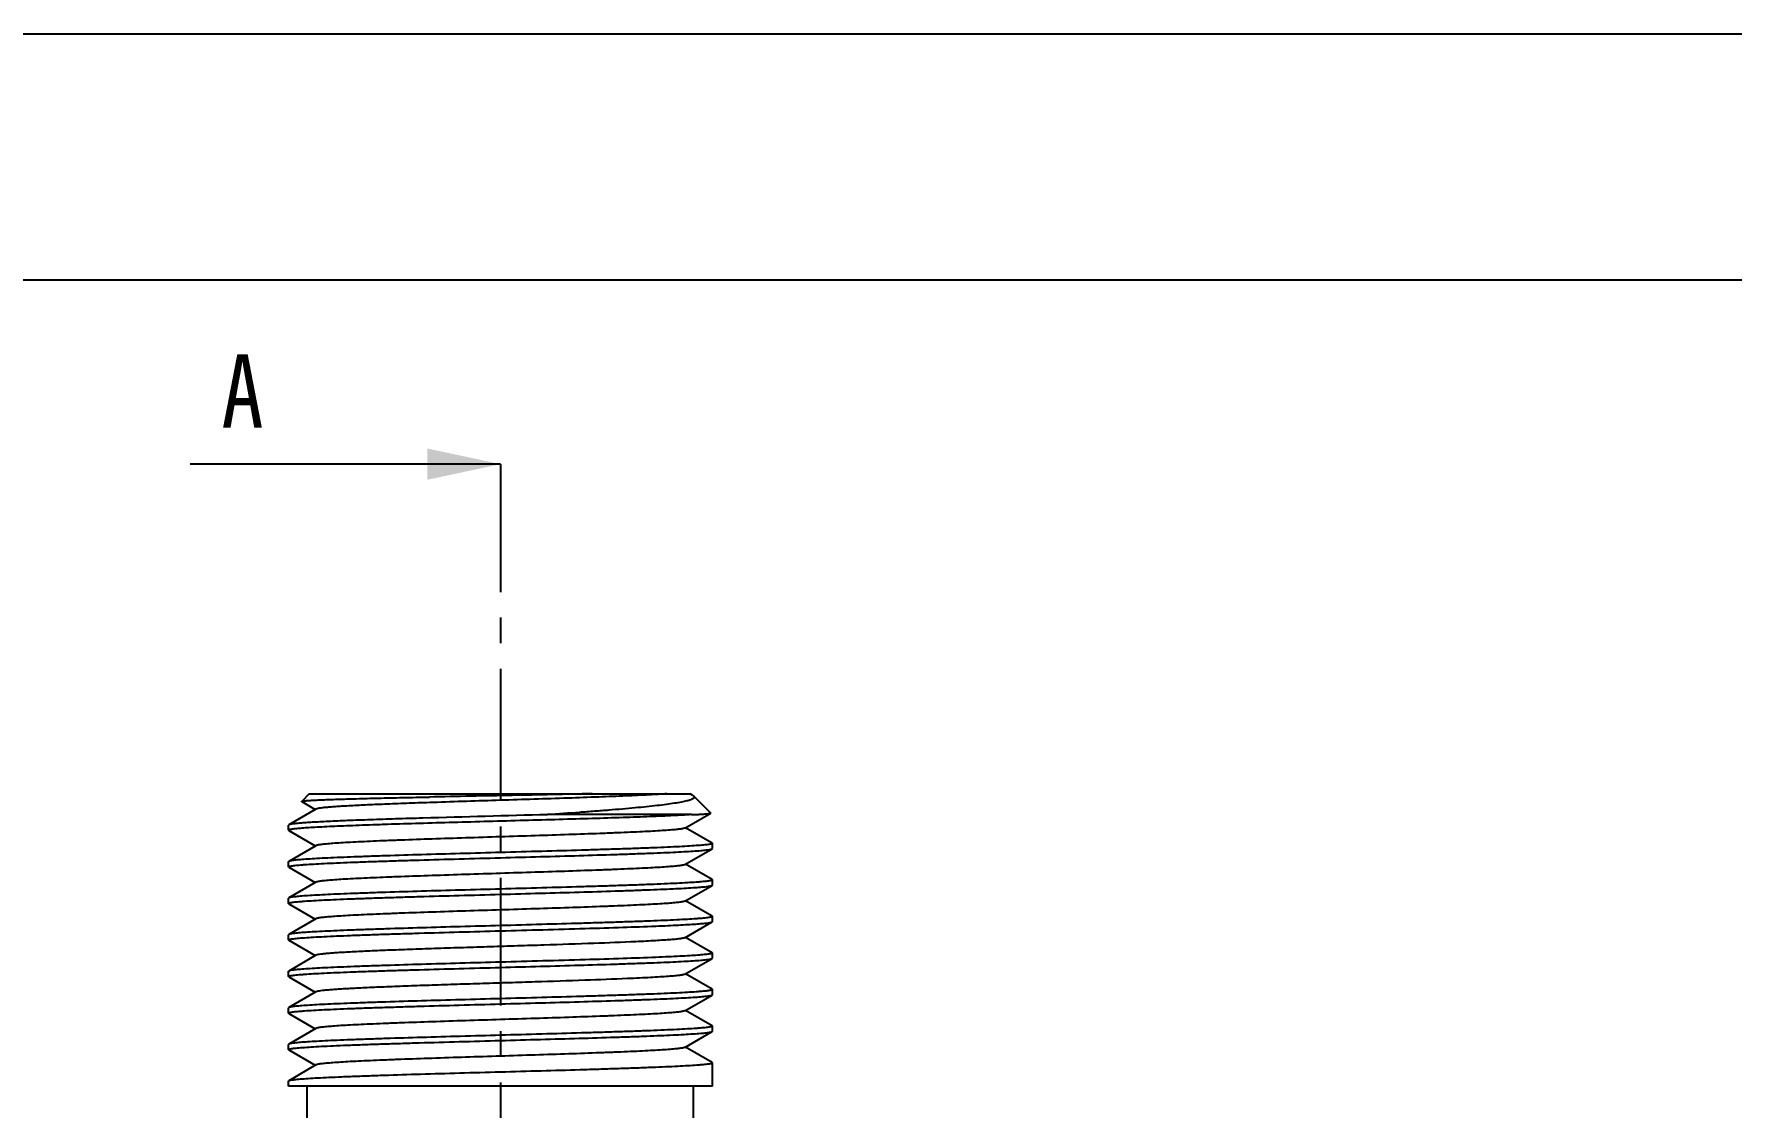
# Model space of a CAD drawing. Header units: millimetres. Extents: x -13 to 337, y -21 to 226.
# Drawn here: x 32 to 113.3, y 174.8 to 226.2 of the extents above; entities that cross this region are included whole.
import ezdxf

# ---------------------------------------------------------------- set-up
doc = ezdxf.new("R2010")
doc.units = ezdxf.units.MM
doc.header["$LTSCALE"] = 16.335
doc.linetypes.add('CENTER', pattern=[0.6, 0.375, -0.075, 0.075, -0.075])
doc.layers.get('0').update_dxf_attribs({"linetype": 'CONTINUOUS'})
doc.layers.add('02___PRT_ALL_AXES', color=7, linetype='CONTINUOUS')
doc.layers.add('DEFAULT_1', color=7, linetype='CENTER')
doc.styles.get("Standard").update_dxf_attribs({"font": '', "width": 0.85})
doc.styles.get('Standard').set_extended_font_data('SimSun')
doc.dimstyles.get("Standard").update_dxf_attribs({"dimtxt": 3.5, "dimasz": 3.5, "dimexe": 0.18, "dimexo": 0.0625, "dimgap": 0.09, "dimtad": 1, "dimdec": 1, "dimdsep": 46, "dimtxsty": 'Standard', "dimblk": '_FILLED', "dimcen": 0.09, "dimadec": 0, "dimazin": 0, "dimtp": 0.01, "dimtm": 0.01, "dimtfac": 1, "dimtdec": 1, "dimtofl": 0, "dimtmove": 0, "dimatfit": 3, "dimldrblk": '_FILLED', "dimfxl": 1, "dimtolj": 1, "dimarcsym": 0})

# ---------------------------------------------------------------- blocks, each defined once
blk = doc.blocks.new('_FILLED')
at = {"color": 0, "linetype": 'ByBlock'}
blk.add_solid([(0, 0), (-1, 0.214), (-1, -0.214)], dxfattribs=at)

msp = doc.modelspace()

# ---------------------------------------------------------------- linework, layer by layer
for p, q in [((-13.182, 226.176), (336.56, 226.176)), ((-1.407, 214.4), (324.784, 214.4))]:
    msp.add_line(p, q)
at = {"color": 7, "linetype": 'Continuous'}
for p, q in [((45.182, 189.795), (44.817, 189.429)), ((44.82, 189.42), (45.469, 189.045)), ((45.182, 189.795), (63.412, 189.795)), ((63.549, 189.715), (63.412, 189.795)), ((63.549, 189.715), (63.596, 189.681)), ((63.596, 189.681), (64.403, 188.874)), ((45.496, 189.06), (44.194, 188.308)), ((63.477, 188.795), (56.591, 188.795)), ((63.169, 188.154), (64.4, 188.865)), ((64.4, 188.865), (64.403, 188.874)), ((44.194, 188.308), (44.182, 188.295)), ((44.182, 188.045), (44.194, 188.031)), ((44.194, 188.031), (45.469, 187.295)), ((64.471, 187.433), (63.196, 188.17)), ((45.496, 187.31), (44.194, 186.558)), ((63.169, 186.404), (64.471, 187.156)), ((64.471, 187.433), (64.482, 187.42)), ((64.471, 187.156), (64.482, 187.17)), ((44.194, 186.558), (44.182, 186.545)), ((44.194, 186.281), (44.182, 186.295)), ((44.194, 186.281), (45.469, 185.545)), ((64.471, 185.683), (63.196, 186.42)), ((45.496, 185.56), (44.194, 184.808)), ((63.169, 184.654), (64.471, 185.406)), ((64.471, 185.683), (64.482, 185.67)), ((64.471, 185.406), (64.482, 185.42)), ((44.194, 184.808), (44.182, 184.795)), ((44.194, 184.531), (44.182, 184.545)), ((44.194, 184.531), (45.469, 183.795)), ((64.471, 183.933), (63.196, 184.67)), ((45.496, 183.81), (44.194, 183.058)), ((63.169, 182.904), (64.471, 183.656)), ((64.471, 183.933), (64.482, 183.92)), ((64.471, 183.656), (64.482, 183.67)), ((44.194, 183.058), (44.182, 183.045)), ((64.471, 182.183), (63.196, 182.92)), ((44.194, 182.781), (44.182, 182.795)), ((44.194, 182.781), (45.469, 182.045)), ((45.496, 182.06), (44.194, 181.308)), ((64.471, 182.183), (64.482, 182.17)), ((44.194, 181.308), (44.182, 181.295)), ((63.169, 181.154), (64.471, 181.906)), ((64.471, 181.906), (64.482, 181.92)), ((44.194, 181.031), (44.182, 181.045)), ((44.194, 181.031), (45.469, 180.295)), ((64.471, 180.433), (63.196, 181.17)), ((64.471, 180.433), (64.482, 180.42)), ((45.496, 180.31), (44.194, 179.558)), ((63.169, 179.404), (64.471, 180.156)), ((64.471, 180.156), (64.482, 180.17)), ((44.194, 179.558), (44.182, 179.545)), ((44.194, 179.281), (44.182, 179.295)), ((44.194, 179.281), (45.469, 178.545)), ((64.471, 178.683), (63.196, 179.42)), ((45.496, 178.56), (44.194, 177.808)), ((63.169, 177.654), (64.471, 178.406)), ((64.471, 178.683), (64.482, 178.67)), ((64.471, 178.406), (64.482, 178.42)), ((44.194, 177.808), (44.182, 177.795)), ((44.194, 177.531), (44.182, 177.545)), ((44.194, 177.531), (45.469, 176.795)), ((64.471, 176.933), (63.196, 177.67)), ((45.496, 176.81), (44.194, 176.058)), ((64.482, 176.92), (64.471, 176.933)), ((44.182, 176.045), (44.194, 176.058)), ((64.482, 175.795), (44.182, 175.795)), ((45.082, 173.795), (45.082, 175.795)), ((63.582, 173.795), (63.582, 175.795))]:
    msp.add_line(p, q, dxfattribs=at)
msp.add_arc((131.484, -2599.321), 2789.121, 91.538679, 91.6613, dxfattribs=at)
for points, knots in [([(44.82, 189.42), (44.818, 189.421), (44.814, 189.423), (44.815, 189.428), (44.817, 189.429)], [0, 0, 0, 0, 0.58002, 1, 1, 1, 1]), ([(44.817, 189.429), (44.82, 189.432), (44.834, 189.437), (44.86, 189.443), (44.899, 189.449), (44.951, 189.456), (45.016, 189.462), (45.128, 189.471), (45.299, 189.483), (45.542, 189.495), (45.833, 189.508), (46.171, 189.521), (46.553, 189.534), (46.979, 189.548), (47.626, 189.566), (48.522, 189.588), (49.689, 189.614), (50.507, 189.631), (50.933, 189.64)], [0, 0, 0, 0, 0.002384, 0.006772, 0.013234, 0.021787, 0.032433, 0.045161, 0.076794, 0.116544, 0.164204, 0.219521, 0.282207, 0.351915, 0.428277, 0.599195, 0.79122, 1, 1, 1, 1]), ([(51.099, 189.378), (50.719, 189.365), (49.989, 189.34), (48.946, 189.3), (48.012, 189.261), (47.312, 189.228), (46.82, 189.2), (46.507, 189.18), (46.235, 189.161), (46.003, 189.141), (45.814, 189.122), (45.668, 189.103), (45.574, 189.086), (45.522, 189.071), (45.503, 189.064), (45.496, 189.06)], [0, 0, 0, 0, 0.202936, 0.390099, 0.557574, 0.702043, 0.764701, 0.820551, 0.869302, 0.910725, 0.944613, 0.970814, 0.989253, 0.995569, 1, 1, 1, 1]), ([(58.724, 189.795), (57.449, 189.766), (54.852, 189.716), (52.255, 189.667), (50.933, 189.64)], [0, 0, 0, 0, 0.490926, 1, 1, 1, 1]), ([(62.306, 189.795), (62.022, 189.774), (61.371, 189.736), (60.282, 189.686), (58.986, 189.635), (56.98, 189.565), (54.332, 189.482), (52.177, 189.414), (51.099, 189.378)], [0, 0, 0, 0, 0.076192, 0.174487, 0.291481, 0.423103, 0.711553, 1, 1, 1, 1]), ([(63.596, 189.681), (63.604, 189.673), (63.618, 189.655), (63.621, 189.621), (63.601, 189.59), (63.565, 189.562), (63.512, 189.534), (63.408, 189.492), (63.235, 189.444), (62.976, 189.389), (62.651, 189.334), (62.264, 189.279), (61.818, 189.224), (61.315, 189.17), (60.761, 189.115), (60.158, 189.061), (59.511, 189.007), (58.826, 188.953), (57.848, 188.881), (57.099, 188.829), (56.591, 188.795)], [0, 0, 0, 0, 0.004904, 0.008937, 0.013533, 0.019736, 0.027987, 0.038454, 0.066237, 0.103196, 0.149128, 0.203718, 0.266552, 0.337166, 0.415029, 0.499573, 0.590175, 0.686195, 0.786985, 1, 1, 1, 1]), ([(63.477, 188.795), (63.188, 188.776), (62.533, 188.742), (61.442, 188.697), (60.151, 188.651), (58.695, 188.605), (57.116, 188.559), (55.458, 188.513), (53.769, 188.467), (52.095, 188.42), (50.485, 188.374), (49.203, 188.335), (48.243, 188.303), (47.585, 188.28), (46.974, 188.256), (46.415, 188.233), (45.913, 188.21), (45.47, 188.187), (45.089, 188.164), (44.774, 188.141), (44.554, 188.121), (44.412, 188.104), (44.332, 188.093), (44.269, 188.081), (44.228, 188.072), (44.204, 188.063), (44.191, 188.057), (44.182, 188.049), (44.182, 188.045)], [0, 0, 0, 0, 0.044934, 0.101961, 0.169477, 0.245579, 0.328119, 0.414766, 0.503076, 0.590553, 0.674728, 0.753224, 0.789643, 0.823827, 0.855535, 0.884545, 0.91065, 0.933668, 0.953436, 0.96982, 0.982706, 0.987811, 0.992015, 0.995315, 0.997713, 0.99858, 0.999235, 1, 1, 1, 1]), ([(50.624, 188.628), (50.186, 188.615), (49.344, 188.589), (48.141, 188.55), (47.066, 188.511), (46.26, 188.477), (45.696, 188.449), (45.338, 188.429), (45.026, 188.409), (44.762, 188.39), (44.548, 188.37), (44.401, 188.353), (44.309, 188.339), (44.259, 188.329), (44.222, 188.32), (44.201, 188.312), (44.194, 188.308)], [0, 0, 0, 0, 0.204104, 0.392179, 0.56031, 0.705075, 0.767744, 0.823493, 0.872047, 0.913154, 0.946616, 0.972278, 0.982151, 0.990049, 0.995985, 1, 1, 1, 1]), ([(63.477, 188.795), (63.544, 188.797), (63.67, 188.803), (63.846, 188.812), (63.999, 188.82), (64.128, 188.829), (64.231, 188.838), (64.31, 188.846), (64.36, 188.853), (64.387, 188.86), (64.397, 188.863), (64.4, 188.865)], [0, 0, 0, 0, 0.216311, 0.407429, 0.572759, 0.711761, 0.824121, 0.909618, 0.968122, 0.987323, 1, 1, 1, 1]), ([(63.169, 188.154), (63.159, 188.148), (63.131, 188.139), (63.078, 188.126), (63.006, 188.113), (62.914, 188.1), (62.803, 188.087), (62.618, 188.069), (62.34, 188.046), (61.953, 188.02), (61.498, 187.994), (60.978, 187.968), (60.399, 187.942), (59.766, 187.916), (58.829, 187.88), (57.568, 187.836), (55.98, 187.784), (54.332, 187.732), (52.685, 187.68), (51.096, 187.628), (49.836, 187.584), (48.899, 187.548), (48.265, 187.522), (47.686, 187.496), (47.167, 187.47), (46.712, 187.444), (46.325, 187.418), (46.047, 187.395), (45.862, 187.377), (45.751, 187.364), (45.659, 187.351), (45.587, 187.338), (45.534, 187.325), (45.506, 187.316), (45.496, 187.31)], [0, 0, 0, 0, 0.001994, 0.005052, 0.009196, 0.014426, 0.020735, 0.028112, 0.046012, 0.067969, 0.093794, 0.123256, 0.156094, 0.192012, 0.230691, 0.314923, 0.405775, 0.5, 0.594224, 0.685077, 0.769309, 0.807987, 0.843907, 0.876743, 0.906206, 0.93203, 0.953989, 0.971886, 0.979265, 0.985574, 0.990803, 0.994947, 0.998006, 1, 1, 1, 1]), ([(54.332, 186.982), (53.692, 186.964), (52.435, 186.93), (50.605, 186.878), (49.154, 186.834), (48.077, 186.797), (47.349, 186.771), (46.684, 186.745), (46.089, 186.719), (45.568, 186.692), (45.127, 186.666), (44.811, 186.644), (44.601, 186.625), (44.476, 186.612), (44.373, 186.599), (44.293, 186.586), (44.235, 186.574), (44.205, 186.564), (44.194, 186.558)], [0, 0, 0, 0, 0.18929, 0.37173, 0.540755, 0.6183, 0.69025, 0.755957, 0.814826, 0.866327, 0.91, 0.945451, 0.959997, 0.97238, 0.982575, 0.99057, 0.996367, 1, 1, 1, 1]), ([(64.482, 187.42), (64.482, 187.413), (64.47, 187.405), (64.454, 187.398), (64.421, 187.388), (64.365, 187.377), (64.28, 187.363), (64.171, 187.35), (64.038, 187.336), (63.882, 187.323), (63.628, 187.304), (63.256, 187.28), (62.746, 187.254), (62.154, 187.227), (61.487, 187.199), (60.752, 187.172), (59.954, 187.145), (59.102, 187.118), (57.883, 187.081), (56.288, 187.036), (54.993, 187), (54.332, 186.982)], [0, 0, 0, 0, 0.001795, 0.003435, 0.005636, 0.011774, 0.020247, 0.031054, 0.044182, 0.059602, 0.077277, 0.119232, 0.169649, 0.228054, 0.293882, 0.366505, 0.445224, 0.529282, 0.617873, 0.805188, 1, 1, 1, 1]), ([(54.332, 186.732), (54.973, 186.75), (56.23, 186.784), (58.06, 186.836), (59.511, 186.88), (60.588, 186.917), (61.316, 186.943), (61.98, 186.969), (62.576, 186.995), (63.096, 187.022), (63.538, 187.048), (63.854, 187.07), (64.064, 187.089), (64.189, 187.102), (64.292, 187.115), (64.372, 187.128), (64.429, 187.14), (64.46, 187.15), (64.471, 187.156)], [0, 0, 0, 0, 0.189288, 0.371729, 0.540755, 0.618299, 0.690248, 0.755954, 0.814824, 0.866325, 0.909999, 0.945451, 0.959997, 0.97238, 0.982575, 0.99057, 0.996367, 1, 1, 1, 1]), ([(44.182, 186.295), (44.182, 186.301), (44.195, 186.309), (44.211, 186.316), (44.244, 186.326), (44.3, 186.338), (44.385, 186.351), (44.494, 186.364), (44.627, 186.378), (44.783, 186.391), (45.037, 186.41), (45.41, 186.434), (45.92, 186.461), (46.511, 186.488), (47.178, 186.515), (47.914, 186.542), (48.711, 186.569), (49.563, 186.596), (50.783, 186.633), (52.378, 186.678), (53.672, 186.714), (54.332, 186.732)], [0, 0, 0, 0, 0.001803, 0.003448, 0.005654, 0.011801, 0.020282, 0.031098, 0.044233, 0.059658, 0.077338, 0.119301, 0.169723, 0.22813, 0.293958, 0.366578, 0.445291, 0.529341, 0.617923, 0.805214, 1, 1, 1, 1]), ([(63.169, 186.404), (63.159, 186.398), (63.131, 186.389), (63.078, 186.376), (63.006, 186.363), (62.914, 186.35), (62.803, 186.337), (62.618, 186.319), (62.34, 186.296), (61.953, 186.27), (61.498, 186.244), (60.978, 186.218), (60.399, 186.192), (59.766, 186.166), (58.829, 186.13), (57.568, 186.086), (55.98, 186.034), (54.332, 185.982), (52.685, 185.93), (51.096, 185.878), (49.836, 185.834), (48.899, 185.798), (48.265, 185.772), (47.686, 185.746), (47.167, 185.72), (46.712, 185.694), (46.325, 185.668), (46.047, 185.645), (45.862, 185.627), (45.751, 185.614), (45.659, 185.601), (45.587, 185.588), (45.534, 185.575), (45.506, 185.566), (45.496, 185.56)], [0, 0, 0, 0, 0.001995, 0.005052, 0.009196, 0.014426, 0.020736, 0.028113, 0.046012, 0.067969, 0.093795, 0.123256, 0.156094, 0.192012, 0.230691, 0.314923, 0.405776, 0.5, 0.594224, 0.685077, 0.769309, 0.807987, 0.843907, 0.876743, 0.906206, 0.932029, 0.953988, 0.971886, 0.979265, 0.985574, 0.990803, 0.994946, 0.998006, 1, 1, 1, 1]), ([(64.482, 185.67), (64.482, 185.663), (64.47, 185.655), (64.453, 185.648), (64.421, 185.638), (64.365, 185.627), (64.28, 185.613), (64.17, 185.6), (64.038, 185.586), (63.881, 185.573), (63.628, 185.554), (63.255, 185.53), (62.745, 185.503), (62.153, 185.476), (61.486, 185.449), (60.751, 185.422), (59.953, 185.395), (59.102, 185.368), (57.882, 185.331), (56.287, 185.286), (54.992, 185.25), (54.332, 185.232)], [0, 0, 0, 0, 0.001804, 0.003449, 0.005656, 0.011804, 0.020287, 0.031103, 0.044239, 0.059666, 0.077346, 0.119311, 0.169735, 0.228142, 0.29397, 0.366588, 0.4453, 0.529349, 0.61793, 0.80522, 1, 1, 1, 1]), ([(54.332, 184.982), (54.973, 185), (56.23, 185.034), (58.06, 185.086), (59.511, 185.13), (60.588, 185.167), (61.316, 185.193), (61.98, 185.219), (62.576, 185.245), (63.096, 185.272), (63.538, 185.298), (63.854, 185.32), (64.064, 185.339), (64.189, 185.352), (64.292, 185.365), (64.372, 185.378), (64.429, 185.39), (64.46, 185.4), (64.471, 185.406)], [0, 0, 0, 0, 0.189289, 0.371726, 0.540754, 0.618301, 0.690252, 0.755959, 0.814827, 0.866327, 0.909999, 0.94545, 0.959996, 0.97238, 0.982574, 0.99057, 0.996366, 1, 1, 1, 1]), ([(44.182, 184.545), (44.182, 184.551), (44.195, 184.559), (44.211, 184.566), (44.244, 184.576), (44.3, 184.588), (44.385, 184.601), (44.494, 184.614), (44.627, 184.628), (44.783, 184.641), (45.037, 184.66), (45.41, 184.684), (45.92, 184.711), (46.511, 184.738), (47.178, 184.765), (47.914, 184.792), (48.711, 184.819), (49.563, 184.846), (50.783, 184.883), (52.378, 184.928), (53.672, 184.964), (54.332, 184.982)], [0, 0, 0, 0, 0.001803, 0.003448, 0.005654, 0.011801, 0.020282, 0.031098, 0.044233, 0.059658, 0.077338, 0.119301, 0.169723, 0.22813, 0.293958, 0.366578, 0.445291, 0.529341, 0.617923, 0.805214, 1, 1, 1, 1]), ([(54.332, 185.232), (53.692, 185.214), (52.435, 185.18), (50.605, 185.128), (49.154, 185.084), (48.077, 185.047), (47.349, 185.021), (46.684, 184.995), (46.089, 184.969), (45.568, 184.942), (45.127, 184.916), (44.811, 184.894), (44.601, 184.875), (44.476, 184.862), (44.373, 184.849), (44.293, 184.836), (44.235, 184.824), (44.205, 184.814), (44.194, 184.808)], [0, 0, 0, 0, 0.18929, 0.37173, 0.540755, 0.6183, 0.69025, 0.755957, 0.814826, 0.866327, 0.91, 0.945451, 0.959997, 0.97238, 0.982575, 0.99057, 0.996367, 1, 1, 1, 1]), ([(63.169, 184.654), (63.159, 184.648), (63.131, 184.639), (63.078, 184.626), (63.006, 184.613), (62.914, 184.6), (62.803, 184.587), (62.618, 184.569), (62.34, 184.546), (61.953, 184.52), (61.498, 184.494), (60.978, 184.468), (60.399, 184.442), (59.766, 184.416), (58.829, 184.38), (57.568, 184.336), (55.98, 184.284), (54.332, 184.232), (52.685, 184.18), (51.096, 184.128), (49.836, 184.084), (48.899, 184.048), (48.265, 184.022), (47.686, 183.996), (47.167, 183.97), (46.712, 183.944), (46.325, 183.918), (46.047, 183.895), (45.862, 183.877), (45.751, 183.864), (45.659, 183.851), (45.587, 183.838), (45.534, 183.825), (45.506, 183.816), (45.496, 183.81)], [0, 0, 0, 0, 0.001995, 0.005053, 0.009196, 0.014426, 0.020736, 0.028113, 0.046012, 0.067969, 0.093795, 0.123256, 0.156094, 0.192012, 0.230692, 0.314923, 0.405776, 0.5, 0.594224, 0.685077, 0.769308, 0.807987, 0.843906, 0.876743, 0.906206, 0.932029, 0.953988, 0.971886, 0.979264, 0.985574, 0.990803, 0.994946, 0.998005, 1, 1, 1, 1]), ([(64.482, 183.92), (64.482, 183.913), (64.47, 183.905), (64.454, 183.898), (64.421, 183.888), (64.365, 183.877), (64.28, 183.863), (64.171, 183.85), (64.038, 183.836), (63.882, 183.823), (63.628, 183.804), (63.256, 183.78), (62.745, 183.753), (62.154, 183.727), (61.487, 183.699), (60.751, 183.672), (59.954, 183.645), (59.102, 183.618), (57.882, 183.581), (56.287, 183.536), (54.993, 183.5), (54.332, 183.482)], [0, 0, 0, 0, 0.001799, 0.003441, 0.005645, 0.011787, 0.020264, 0.031075, 0.044206, 0.059628, 0.077304, 0.119262, 0.16968, 0.228085, 0.293913, 0.366535, 0.445253, 0.52931, 0.617898, 0.8052, 1, 1, 1, 1]), ([(61.773, 183.461), (61.965, 183.469), (62.328, 183.484), (62.84, 183.508), (63.288, 183.532), (63.666, 183.556), (63.938, 183.577), (64.118, 183.594), (64.226, 183.606), (64.314, 183.618), (64.384, 183.63), (64.434, 183.642), (64.461, 183.651), (64.471, 183.656)], [0, 0, 0, 0, 0.212483, 0.402477, 0.568296, 0.708743, 0.822797, 0.869666, 0.909637, 0.942654, 0.968694, 0.987767, 1, 1, 1, 1]), ([(44.182, 182.795), (44.182, 182.801), (44.195, 182.809), (44.211, 182.816), (44.244, 182.826), (44.3, 182.838), (44.385, 182.851), (44.494, 182.864), (44.627, 182.878), (44.783, 182.891), (45.037, 182.91), (45.409, 182.934), (45.92, 182.961), (46.511, 182.988), (47.178, 183.015), (47.914, 183.042), (48.711, 183.069), (49.563, 183.096), (50.783, 183.133), (52.378, 183.178), (53.672, 183.214), (54.332, 183.232)], [0, 0, 0, 0, 0.001804, 0.00345, 0.005657, 0.0118, 0.020281, 0.031099, 0.044233, 0.059655, 0.077337, 0.119297, 0.169722, 0.228125, 0.293954, 0.36657, 0.445281, 0.529332, 0.617915, 0.805213, 1, 1, 1, 1]), ([(54.332, 183.482), (53.692, 183.464), (52.435, 183.43), (50.605, 183.378), (49.154, 183.334), (48.077, 183.297), (47.349, 183.271), (46.684, 183.245), (46.089, 183.219), (45.568, 183.192), (45.127, 183.166), (44.811, 183.144), (44.601, 183.125), (44.476, 183.112), (44.373, 183.099), (44.293, 183.086), (44.235, 183.074), (44.205, 183.064), (44.194, 183.058)], [0, 0, 0, 0, 0.18929, 0.37173, 0.540755, 0.6183, 0.69025, 0.755957, 0.814826, 0.866327, 0.91, 0.945451, 0.959997, 0.97238, 0.982575, 0.99057, 0.996367, 1, 1, 1, 1]), ([(54.332, 183.232), (55.685, 183.269), (57.643, 183.323), (60.123, 183.4), (61.251, 183.44), (61.773, 183.461)], [0, 0, 0, 0, 0.54547, 0.789353, 1, 1, 1, 1]), ([(63.169, 182.904), (63.16, 182.899), (63.135, 182.89), (63.089, 182.878), (63.027, 182.867), (62.912, 182.849), (62.727, 182.829), (62.459, 182.805), (62.13, 182.782), (61.742, 182.758), (61.299, 182.734), (60.985, 182.719), (60.82, 182.711)], [0, 0, 0, 0, 0.013384, 0.033419, 0.060248, 0.093906, 0.181552, 0.295798, 0.43588, 0.600814, 0.789417, 1, 1, 1, 1]), ([(60.82, 182.711), (60.15, 182.68), (58.683, 182.623), (56.791, 182.56), (55.138, 182.507), (53.855, 182.467), (52.582, 182.427), (51.346, 182.386), (50.174, 182.346), (49.091, 182.306), (48.119, 182.266), (47.389, 182.232), (46.877, 182.203), (46.55, 182.183), (46.266, 182.163), (46.024, 182.143), (45.827, 182.123), (45.675, 182.104), (45.577, 182.087), (45.522, 182.072), (45.503, 182.064), (45.496, 182.06)], [0, 0, 0, 0, 0.131134, 0.28701, 0.370155, 0.454427, 0.538031, 0.619185, 0.69616, 0.767315, 0.831137, 0.886265, 0.910197, 0.931532, 0.950163, 0.965986, 0.978927, 0.988922, 0.995935, 0.998329, 1, 1, 1, 1]), ([(64.482, 182.17), (64.482, 182.164), (64.471, 182.156), (64.456, 182.149), (64.426, 182.139), (64.376, 182.129), (64.298, 182.116), (64.199, 182.103), (64.025, 182.085), (63.754, 182.062), (63.367, 182.037), (62.902, 182.011), (62.362, 181.986), (61.977, 181.969), (61.773, 181.961)], [0, 0, 0, 0, 0.00627, 0.011882, 0.019382, 0.040235, 0.068985, 0.105637, 0.150157, 0.26243, 0.404873, 0.576314, 0.775346, 1, 1, 1, 1]), ([(44.182, 181.045), (44.182, 181.051), (44.195, 181.059), (44.211, 181.066), (44.244, 181.076), (44.3, 181.088), (44.385, 181.101), (44.494, 181.114), (44.627, 181.128), (44.783, 181.141), (45.037, 181.16), (45.41, 181.184), (45.92, 181.211), (46.511, 181.238), (47.178, 181.265), (47.914, 181.292), (48.711, 181.319), (49.563, 181.346), (50.783, 181.383), (52.378, 181.428), (53.672, 181.464), (54.332, 181.482)], [0, 0, 0, 0, 0.001803, 0.003448, 0.005654, 0.011801, 0.020282, 0.031098, 0.044233, 0.059658, 0.077338, 0.119301, 0.169723, 0.22813, 0.293958, 0.366578, 0.445291, 0.529341, 0.617923, 0.805214, 1, 1, 1, 1]), ([(54.332, 181.732), (53.692, 181.714), (52.435, 181.68), (50.605, 181.628), (49.154, 181.584), (48.077, 181.547), (47.349, 181.521), (46.684, 181.495), (46.089, 181.469), (45.568, 181.442), (45.127, 181.416), (44.811, 181.394), (44.601, 181.375), (44.476, 181.362), (44.373, 181.349), (44.293, 181.336), (44.235, 181.324), (44.205, 181.314), (44.194, 181.308)], [0, 0, 0, 0, 0.18929, 0.37173, 0.540755, 0.6183, 0.69025, 0.755957, 0.814826, 0.866327, 0.91, 0.945451, 0.959997, 0.97238, 0.982575, 0.99057, 0.996367, 1, 1, 1, 1]), ([(61.773, 181.961), (61.251, 181.94), (60.123, 181.9), (57.643, 181.823), (55.685, 181.769), (54.332, 181.732)], [0, 0, 0, 0, 0.210647, 0.45453, 1, 1, 1, 1]), ([(54.332, 181.482), (54.973, 181.5), (56.23, 181.534), (58.06, 181.586), (59.511, 181.63), (60.588, 181.667), (61.316, 181.693), (61.98, 181.719), (62.576, 181.745), (63.096, 181.772), (63.538, 181.798), (63.854, 181.82), (64.064, 181.839), (64.189, 181.852), (64.292, 181.865), (64.372, 181.878), (64.429, 181.89), (64.46, 181.9), (64.471, 181.906)], [0, 0, 0, 0, 0.18929, 0.37173, 0.540754, 0.6183, 0.69025, 0.755957, 0.814826, 0.866327, 0.91, 0.945451, 0.959997, 0.97238, 0.982575, 0.99057, 0.996367, 1, 1, 1, 1]), ([(63.169, 181.154), (63.159, 181.148), (63.131, 181.139), (63.078, 181.126), (63.006, 181.113), (62.914, 181.1), (62.803, 181.087), (62.618, 181.069), (62.34, 181.046), (61.953, 181.02), (61.498, 180.994), (60.978, 180.968), (59.929, 180.921), (58.263, 180.859), (56.374, 180.796), (54.749, 180.745), (53.501, 180.706), (52.269, 180.667), (51.079, 180.628), (49.955, 180.588), (48.919, 180.549), (47.993, 180.511), (47.297, 180.477), (46.81, 180.449), (46.5, 180.43), (46.229, 180.41), (45.999, 180.391), (45.812, 180.372), (45.667, 180.352), (45.574, 180.336), (45.521, 180.321), (45.503, 180.314), (45.496, 180.31)], [0, 0, 0, 0, 0.001995, 0.005054, 0.009197, 0.014426, 0.020737, 0.028114, 0.046012, 0.067971, 0.093795, 0.123257, 0.156094, 0.271784, 0.405775, 0.476311, 0.547324, 0.617383, 0.685076, 0.74904, 0.807987, 0.860729, 0.906205, 0.925927, 0.943504, 0.95885, 0.971885, 0.982552, 0.990803, 0.996608, 0.9986, 1, 1, 1, 1]), ([(64.482, 180.42), (64.482, 180.413), (64.47, 180.405), (64.453, 180.398), (64.421, 180.388), (64.365, 180.377), (64.279, 180.363), (64.17, 180.35), (64.038, 180.336), (63.881, 180.323), (63.628, 180.304), (63.255, 180.28), (62.745, 180.253), (62.153, 180.226), (61.486, 180.199), (60.751, 180.172), (59.953, 180.145), (59.102, 180.118), (57.882, 180.081), (56.287, 180.036), (54.992, 180), (54.332, 179.982)], [0, 0, 0, 0, 0.001804, 0.00345, 0.005657, 0.011805, 0.020288, 0.031105, 0.044241, 0.059667, 0.077348, 0.119313, 0.169736, 0.228144, 0.293972, 0.366591, 0.445304, 0.529352, 0.617932, 0.805219, 1, 1, 1, 1]), ([(44.182, 179.295), (44.182, 179.301), (44.195, 179.309), (44.211, 179.316), (44.244, 179.326), (44.3, 179.338), (44.385, 179.351), (44.494, 179.364), (44.627, 179.378), (44.783, 179.391), (45.037, 179.41), (45.41, 179.434), (45.92, 179.461), (46.511, 179.488), (47.178, 179.515), (47.914, 179.542), (48.711, 179.569), (49.563, 179.596), (50.783, 179.633), (52.378, 179.678), (53.672, 179.714), (54.332, 179.732)], [0, 0, 0, 0, 0.001803, 0.003448, 0.005654, 0.011801, 0.020282, 0.031098, 0.044233, 0.059658, 0.077338, 0.119301, 0.169723, 0.22813, 0.293958, 0.366578, 0.445291, 0.529341, 0.617923, 0.805214, 1, 1, 1, 1]), ([(54.332, 179.982), (53.692, 179.964), (52.435, 179.93), (50.605, 179.878), (49.154, 179.834), (48.077, 179.797), (47.349, 179.771), (46.684, 179.745), (46.089, 179.719), (45.568, 179.692), (45.127, 179.666), (44.811, 179.644), (44.601, 179.625), (44.476, 179.612), (44.373, 179.599), (44.293, 179.586), (44.235, 179.574), (44.205, 179.564), (44.194, 179.558)], [0, 0, 0, 0, 0.18929, 0.37173, 0.540755, 0.6183, 0.69025, 0.755957, 0.814826, 0.866327, 0.91, 0.945451, 0.959997, 0.97238, 0.982575, 0.99057, 0.996367, 1, 1, 1, 1]), ([(54.332, 179.732), (54.973, 179.75), (56.23, 179.784), (58.06, 179.836), (59.511, 179.88), (60.588, 179.917), (61.316, 179.943), (61.98, 179.969), (62.576, 179.995), (63.096, 180.022), (63.538, 180.048), (63.854, 180.07), (64.064, 180.089), (64.189, 180.102), (64.292, 180.115), (64.372, 180.128), (64.429, 180.14), (64.46, 180.15), (64.471, 180.156)], [0, 0, 0, 0, 0.189288, 0.371726, 0.54075, 0.618295, 0.690244, 0.755951, 0.81482, 0.866321, 0.909995, 0.945448, 0.959995, 0.972379, 0.982574, 0.99057, 0.996366, 1, 1, 1, 1]), ([(63.169, 179.404), (63.159, 179.398), (63.131, 179.389), (63.078, 179.376), (63.006, 179.363), (62.914, 179.35), (62.803, 179.337), (62.618, 179.319), (62.34, 179.296), (61.953, 179.27), (61.498, 179.244), (60.978, 179.218), (60.399, 179.192), (59.766, 179.166), (58.829, 179.13), (57.568, 179.086), (55.98, 179.034), (54.332, 178.982), (52.685, 178.93), (51.096, 178.878), (49.836, 178.834), (48.899, 178.798), (48.265, 178.772), (47.686, 178.746), (47.167, 178.72), (46.712, 178.694), (46.325, 178.668), (46.047, 178.645), (45.862, 178.627), (45.751, 178.614), (45.659, 178.601), (45.587, 178.588), (45.534, 178.575), (45.506, 178.566), (45.496, 178.56)], [0, 0, 0, 0, 0.001995, 0.005054, 0.009197, 0.014426, 0.020736, 0.028115, 0.046012, 0.067971, 0.093794, 0.123257, 0.156094, 0.192013, 0.230692, 0.314923, 0.405776, 0.5, 0.594224, 0.685077, 0.769308, 0.807988, 0.843906, 0.876744, 0.906205, 0.93203, 0.953988, 0.971886, 0.979264, 0.985574, 0.990804, 0.994947, 0.998005, 1, 1, 1, 1]), ([(44.182, 177.545), (44.182, 177.551), (44.195, 177.559), (44.211, 177.566), (44.244, 177.576), (44.3, 177.588), (44.385, 177.601), (44.494, 177.614), (44.627, 177.628), (44.783, 177.641), (45.037, 177.66), (45.41, 177.684), (45.92, 177.711), (46.511, 177.738), (47.178, 177.765), (47.914, 177.792), (48.711, 177.819), (49.563, 177.846), (50.783, 177.883), (52.378, 177.928), (53.672, 177.964), (54.332, 177.982)], [0, 0, 0, 0, 0.001803, 0.003448, 0.005654, 0.011801, 0.020282, 0.031098, 0.044233, 0.059658, 0.077338, 0.119301, 0.169723, 0.22813, 0.293958, 0.366578, 0.445291, 0.529341, 0.617923, 0.805214, 1, 1, 1, 1]), ([(54.332, 178.232), (53.692, 178.214), (52.435, 178.18), (50.605, 178.128), (49.154, 178.084), (48.077, 178.047), (47.349, 178.021), (46.684, 177.995), (46.089, 177.969), (45.568, 177.942), (45.127, 177.916), (44.811, 177.894), (44.601, 177.875), (44.476, 177.862), (44.373, 177.849), (44.293, 177.836), (44.235, 177.824), (44.205, 177.814), (44.194, 177.808)], [0, 0, 0, 0, 0.18929, 0.37173, 0.540755, 0.6183, 0.69025, 0.755957, 0.814826, 0.866327, 0.91, 0.945451, 0.959997, 0.97238, 0.982575, 0.99057, 0.996367, 1, 1, 1, 1]), ([(64.482, 178.67), (64.482, 178.663), (64.47, 178.655), (64.454, 178.648), (64.421, 178.638), (64.365, 178.627), (64.28, 178.613), (64.171, 178.6), (64.038, 178.586), (63.882, 178.573), (63.628, 178.554), (63.256, 178.53), (62.746, 178.504), (62.154, 178.477), (61.487, 178.449), (60.752, 178.422), (59.954, 178.395), (59.102, 178.368), (57.883, 178.331), (56.287, 178.286), (54.993, 178.25), (54.332, 178.232)], [0, 0, 0, 0, 0.001796, 0.003436, 0.005638, 0.011776, 0.020249, 0.031057, 0.044186, 0.059606, 0.077281, 0.119237, 0.169654, 0.228059, 0.293887, 0.36651, 0.445228, 0.529286, 0.617877, 0.80519, 1, 1, 1, 1]), ([(54.332, 177.982), (54.973, 178), (56.23, 178.034), (58.06, 178.086), (59.511, 178.13), (60.588, 178.167), (61.316, 178.193), (61.98, 178.219), (62.576, 178.245), (63.096, 178.272), (63.538, 178.298), (63.854, 178.32), (64.064, 178.339), (64.189, 178.352), (64.292, 178.365), (64.372, 178.378), (64.429, 178.39), (64.46, 178.4), (64.471, 178.406)], [0, 0, 0, 0, 0.189287, 0.371728, 0.540755, 0.618299, 0.690247, 0.755954, 0.814822, 0.866324, 0.909998, 0.94545, 0.959997, 0.97238, 0.982575, 0.99057, 0.996367, 1, 1, 1, 1]), ([(63.169, 177.654), (63.159, 177.648), (63.131, 177.639), (63.078, 177.626), (63.006, 177.613), (62.914, 177.6), (62.803, 177.587), (62.618, 177.569), (62.34, 177.546), (61.953, 177.52), (61.498, 177.494), (60.978, 177.468), (60.399, 177.442), (59.766, 177.416), (58.829, 177.38), (57.568, 177.336), (55.98, 177.284), (54.332, 177.232), (52.685, 177.18), (51.096, 177.128), (49.836, 177.084), (48.899, 177.048), (48.265, 177.022), (47.686, 176.996), (47.167, 176.97), (46.712, 176.944), (46.325, 176.918), (46.047, 176.895), (45.862, 176.877), (45.751, 176.864), (45.659, 176.851), (45.587, 176.838), (45.534, 176.825), (45.506, 176.816), (45.496, 176.81)], [0, 0, 0, 0, 0.001995, 0.005054, 0.009197, 0.014426, 0.020736, 0.028114, 0.046012, 0.067971, 0.093794, 0.123257, 0.156094, 0.192013, 0.230691, 0.314923, 0.405776, 0.5, 0.594224, 0.685077, 0.769308, 0.807988, 0.843906, 0.876744, 0.906205, 0.932031, 0.953988, 0.971887, 0.979264, 0.985574, 0.990804, 0.994947, 0.998005, 1, 1, 1, 1]), ([(44.194, 176.058), (44.205, 176.064), (44.236, 176.074), (44.295, 176.087), (44.378, 176.1), (44.483, 176.113), (44.612, 176.126), (44.828, 176.145), (45.153, 176.168), (45.607, 176.195), (46.142, 176.221), (46.754, 176.248), (47.437, 176.274), (48.184, 176.301), (49.288, 176.338), (50.773, 176.383), (52.64, 176.436), (54.571, 176.489), (56.492, 176.541), (58.055, 176.586), (59.247, 176.623), (60.078, 176.649), (60.855, 176.676), (61.572, 176.703), (62.22, 176.729), (62.795, 176.756), (63.291, 176.782), (63.653, 176.805), (63.899, 176.824), (64.051, 176.838), (64.18, 176.851), (64.286, 176.864), (64.368, 176.877), (64.422, 176.888), (64.454, 176.899), (64.471, 176.905), (64.482, 176.914), (64.482, 176.92)], [0, 0, 0, 0, 0.001852, 0.004817, 0.008918, 0.014153, 0.020512, 0.027984, 0.046205, 0.068647, 0.095107, 0.125339, 0.159062, 0.195963, 0.235697, 0.322158, 0.415228, 0.51144, 0.607209, 0.698969, 0.742268, 0.783301, 0.821687, 0.857067, 0.889112, 0.917522, 0.942036, 0.962426, 0.971016, 0.978506, 0.984885, 0.990139, 0.994258, 0.997243, 0.998315, 0.999117, 1, 1, 1, 1])]:
    msp.add_open_spline(points, degree=3, knots=knots, dxfattribs=at)
at = {"layer": '02___PRT_ALL_AXES', "color": 7, "linetype": 'Continuous'}
for p, q in [((44.182, 188.045), (44.182, 188.295)), ((64.482, 187.17), (64.482, 187.42)), ((44.182, 186.295), (44.182, 186.545)), ((64.482, 185.42), (64.482, 185.67)), ((44.182, 184.545), (44.182, 184.795)), ((64.482, 183.67), (64.482, 183.92)), ((44.182, 182.795), (44.182, 183.045)), ((64.482, 181.92), (64.482, 182.17)), ((44.182, 181.045), (44.182, 181.295)), ((64.482, 180.17), (64.482, 180.42)), ((44.182, 179.295), (44.182, 179.545)), ((64.482, 178.42), (64.482, 178.67)), ((44.182, 177.545), (44.182, 177.795)), ((64.482, 175.795), (64.482, 176.92)), ((44.182, 175.795), (44.182, 176.045))]:
    msp.add_line(p, q, dxfattribs=at)
at = {"layer": 'DEFAULT_1', "color": 7, "linetype": 'CENTER'}
msp.add_line((54.332, 205.578), (54.332, 195.578), dxfattribs=at)
at = {"layer": 'DEFAULT_1', "color": 9, "linetype": 'CENTER'}
msp.add_line((54.332, 195.578), (54.332, 117.724), dxfattribs=at)

# ---------------------------------------------------------------- texts
at = {"color": 7, "linetype": 'Continuous', "insert": (40.97, 210.828), "char_height": 3.5, "width": 2.975, "attachment_point": 1, "line_spacing_factor": 0.9}
msp.add_mtext('A', dxfattribs=at)

# ---------------------------------------------------------------- leaders
at = {"color": 7, "linetype": 'Continuous'}
msp.add_leader([(54.332, 205.578), (39.482, 205.578)], dimstyle='Standard', override={"dimtad": 0}, dxfattribs=at)

doc.saveas('drawing.dxf')
